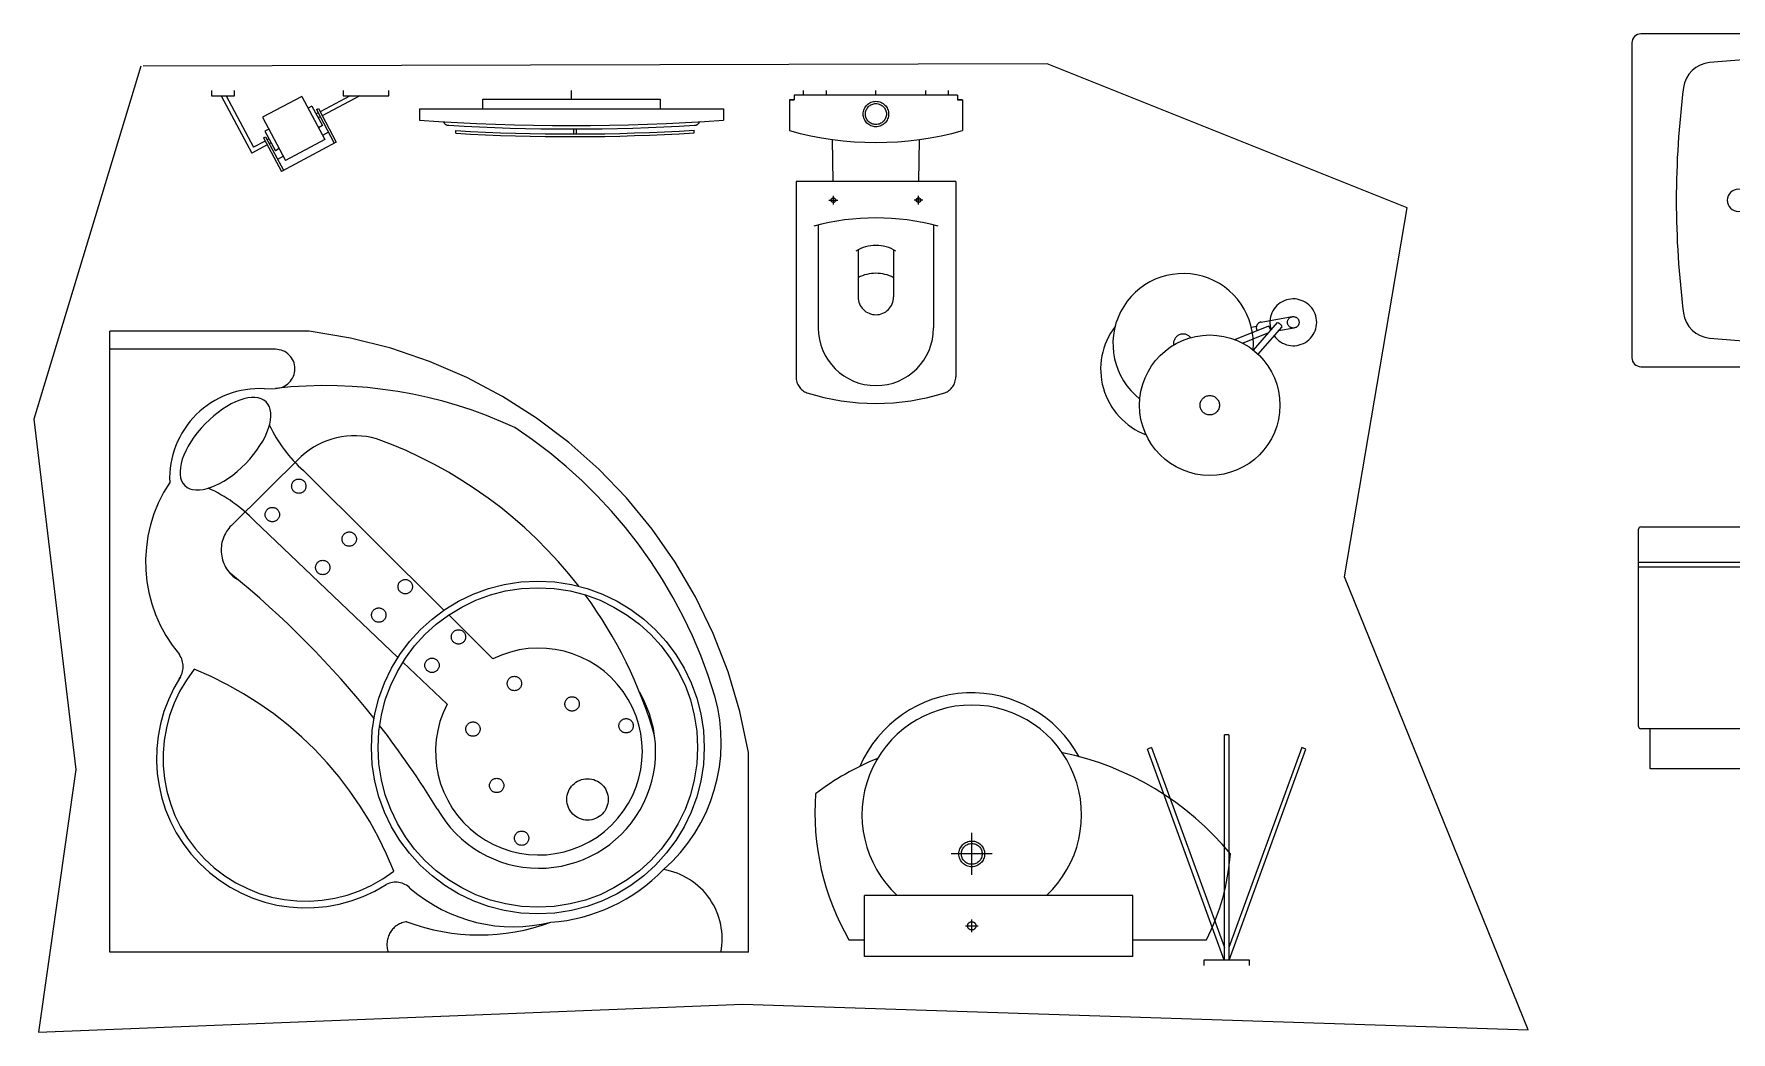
# Model space of a CAD drawing. Header units: millimetres. Extents: x -4763 to 645, y -25 to 217.
# Drawn here: x -56.323 to -52.497, y 20.814 to 23.064 of the extents above; entities that cross this region are included whole.
import ezdxf

# ---------------------------------------------------------------- set-up
doc = ezdxf.new("R2010")
doc.units = ezdxf.units.MM
doc.header["$LTSCALE"] = 0.5
doc.linetypes.add('ACAD_ISO10W100', pattern=[18.5, 12, -3, 0.5, -3])
doc.linetypes.add('DASHED', pattern=[15, 12, -3])
doc.layers.add('A740G3', color=3, linetype='Continuous', lineweight=0)
doc.layers.add('MEBEL', color=7, linetype='DASHED')

# ---------------------------------------------------------------- blocks, each defined once
blk = doc.blocks.new('*B228')
at = {"layer": 'A740G3', "color": 0, "linetype": 'ByBlock'}
for p, q in [((580, 0), (-580, 0)), ((-600, -20), (-600, -730)), ((600, -730), (600, -20)), ((215, -96.72), (215, -160)), ((235, -140), (430, -140)), ((215, -590), (215, -160)), ((215, -653.27), (215, -590)), ((430, -610), (235, -610)), ((-580, -750), (580, -750))]:
    blk.add_line(p, q, dxfattribs=at)
for centre, radius, start, end in [((-580, -20), 20, 90, 180), ((580, -20), 20, 0, 90), ((-419.36, -129.17), 65, 94.886, 172.72), ((30, -5385.84), 5340.83, 85.114, 94.886), ((165, -96.72), 50, 0, 88.538), ((479.36, -129.17), 65, 7.28, 85.114), ((1505, -375), 2005, 172.72, 187.28), ((235, -160), 20, 90, 180), ((430, -250), 110, 47.016, 90.001), ((-1445, -375), 2005, 352.72, 7.28), ((-360, -375), 25, 0, 180), ((-360, -375), 25, 180, 360), ((235, -590), 20, 180, 270), ((429.99, -500), 110, 270.005, 312.991), ((-419.36, -620.83), 65, 187.278, 265.113), ((479.36, -620.83), 65, 274.887, 352.721), ((30, 4635.83), 5340.84, 265.114, 274.886), ((165, -653.28), 50, 271.466, 0.004), ((-580, -730), 20, 179.999, 270), ((580, -730), 20, 270, 0)]:
    blk.add_arc(centre, radius, start, end, dxfattribs=at)
blk = doc.blocks.new('PLUMBING0072')
at = {"color": 0, "linetype": 'ByBlock'}
blk.add_blockref('*B228', (0, 0), dxfattribs=at)
blk = doc.blocks.new('*B230')
at = {"layer": 'A740G3', "color": 0, "linetype": 'ByBlock'}
for p, q in [((-600, 95), (-600, 540)), ((-595, 545), (595, 545)), ((600, 540), (600, 95)), ((600, 465), (-600, 465)), ((-600, 455), (600, 455)), ((595, 90), (-595, 90)), ((-574, 0), (-574, 90)), ((574, 90), (574, 0)), ((574, 0), (-574, 0))]:
    blk.add_line(p, q, dxfattribs=at)
for centre, start, end in [((-595, 540), 89.999, 179.999), ((595, 540), 0.001, 90), ((-595, 95), 180.002, 270.001), ((595, 95), 270, 359.998)]:
    blk.add_arc(centre, 5, start, end, dxfattribs=at)
blk = doc.blocks.new('PLUMBING0073')
at = {"color": 0, "linetype": 'ByBlock'}
blk.add_blockref('*B230', (0, 0), dxfattribs=at)

msp = doc.modelspace()

# ---------------------------------------------------------------- linework, layer by layer
at = {"layer": 'MEBEL'}
for p, q in [((-54.03876, 22.99683), (-56.07661, 22.99159)), ((-53.22676, 22.67231), (-54.03876, 22.99683)), ((-56.08185, 22.99159), (-56.32283, 22.196)), ((-55.92237, 22.93691), (-55.92237, 22.92485)), ((-55.92237, 22.92485), (-55.87093, 22.92485)), ((-55.90068, 22.92485), (-55.83162, 22.79523)), ((-55.88935, 22.92485), (-55.8275, 22.80876)), ((-55.87093, 22.92485), (-55.87095, 22.93629)), ((-55.71898, 22.92323), (-55.80723, 22.87621)), ((-55.71898, 22.92323), (-55.66725, 22.82615)), ((-55.60961, 22.92485), (-55.67781, 22.88851)), ((-55.58834, 22.92485), (-55.67311, 22.87968)), ((-55.62591, 22.93691), (-55.62591, 22.92485)), ((-55.62591, 22.92485), (-55.52303, 22.92485)), ((-55.52303, 22.92485), (-55.52303, 22.93691)), ((-55.11085, 22.91691), (-55.11085, 22.93691)), ((-54.2405, 22.92632), (-54.60884, 22.92632)), ((-54.60884, 22.92632), (-54.60884, 22.91548)), ((-54.60884, 22.92632), (-54.60884, 22.91548)), ((-54.58827, 22.92632), (-54.58825, 22.93629)), ((-54.58827, 22.92632), (-54.58825, 22.93629)), ((-54.53683, 22.93691), (-54.53683, 22.92632)), ((-54.42467, 22.92632), (-54.42467, 22.93632)), ((-54.31251, 22.93691), (-54.31251, 22.92632)), ((-54.26107, 22.92632), (-54.26109, 22.93629)), ((-54.26107, 22.92632), (-54.26109, 22.93629)), ((-54.2405, 22.92632), (-54.2405, 22.91548)), ((-54.2405, 22.92632), (-54.2405, 22.91548)), ((-55.69604, 22.90146), (-55.70487, 22.89676)), ((-55.69604, 22.90146), (-55.67253, 22.85733)), ((-55.68223, 22.88616), (-55.68664, 22.88381)), ((-55.6861, 22.89342), (-55.68168, 22.89577)), ((-55.6861, 22.89342), (-55.64578, 22.81775)), ((-55.68168, 22.89577), (-55.64137, 22.8201)), ((-55.45335, 22.89543, -0.70922), (-54.76835, 22.89543, -0.70922)), ((-55.45335, 22.89543, -0.70922), (-55.45335, 22.86979, -0.70922)), ((-55.31085, 22.91691, -0.89045), (-54.91085, 22.91691, 0.89045)), ((-55.31085, 22.89543, -0.89045), (-55.31085, 22.91691, -0.89045)), ((-54.91085, 22.91691, 0.89045), (-54.91085, 22.89543, -0.70922)), ((-54.76835, 22.89543, -0.70922), (-54.76835, 22.86979, -0.70922)), ((-54.61967, 22.91548), (-54.60884, 22.91548)), ((-54.61967, 22.91548), (-54.61967, 22.87898)), ((-54.61967, 22.91548), (-54.61967, 22.8462)), ((-54.61967, 22.91548), (-54.61967, 22.87898)), ((-54.61967, 22.91548), (-54.61967, 22.8462)), ((-54.60884, 22.91548), (-54.61967, 22.91548)), ((-54.22967, 22.91548), (-54.2405, 22.91548)), ((-54.2405, 22.91548), (-54.22967, 22.91548)), ((-54.22967, 22.91548), (-54.22967, 22.8462)), ((-54.22967, 22.91548), (-54.22967, 22.8462)), ((-55.80723, 22.87621), (-55.75551, 22.77913)), ((-55.79312, 22.84973), (-55.80195, 22.84503)), ((-55.80195, 22.84503), (-55.77844, 22.8009)), ((-55.67753, 22.87733), (-55.68194, 22.87498)), ((-55.67253, 22.85733), (-55.68136, 22.85263)), ((-55.65889, 22.84236), (-55.67213, 22.8353)), ((-55.37192, 22.84002, -1.53573), (-55.37192, 22.84603, -1.53573)), ((-55.10591, 22.83862, -0.69929), (-55.10591, 22.84979, -0.69929)), ((-55.09991, 22.83863, -0.69929), (-55.09991, 22.8498, -0.69929)), ((-54.83429, 22.84093, -0.69929), (-54.83429, 22.84694, -0.69929)), ((-55.79667, 22.81385), (-55.83162, 22.79523)), ((-55.80137, 22.82268), (-55.8275, 22.80876)), ((-55.80524, 22.82994), (-55.80083, 22.83229)), ((-55.80524, 22.82994), (-55.76492, 22.75427)), ((-55.80083, 22.83229), (-55.76051, 22.75662)), ((-55.79255, 22.82738), (-55.79696, 22.82503)), ((-55.78784, 22.81856), (-55.79226, 22.8162)), ((-55.76961, 22.80561), (-55.77844, 22.8009)), ((-55.64137, 22.8201), (-55.76492, 22.75427)), ((-55.66725, 22.82615), (-55.75551, 22.77913)), ((-54.52123, 22.73132), (-54.52265, 22.82617)), ((-54.32811, 22.73132), (-54.32669, 22.82617)), ((-55.83162, 22.79523), (-55.83162, 22.79523)), ((-55.83162, 22.79523), (-55.83162, 22.79523)), ((-55.76038, 22.78828), (-55.77362, 22.78123)), ((-54.60467, 22.73132), (-54.60467, 22.60729)), ((-54.24467, 22.73132), (-54.60467, 22.73132)), ((-54.24467, 22.73132), (-54.24467, 22.29088)), ((-54.5306, 22.68937), (-54.5106, 22.68937)), ((-54.5206, 22.67937), (-54.5206, 22.69937)), ((-54.31874, 22.68937), (-54.33874, 22.68937)), ((-54.32874, 22.67937), (-54.32874, 22.69937)), ((-53.3682, 21.84008), (-53.22676, 22.67231)), ((-54.55467, 22.63333), (-54.55467, 22.40132)), ((-54.29467, 22.63333), (-54.29467, 22.40132)), ((-54.60467, 22.60729), (-54.60467, 22.29088)), ((-54.46467, 22.57747), (-54.46467, 22.47117)), ((-54.38467, 22.57747), (-54.38467, 22.47117)), ((-53.55632, 22.41473), (-53.48595, 22.42684)), ((-53.61548, 22.37505, -0.10002), (-53.53867, 22.40638, -0.02205)), ((-53.59793, 22.36709, -0.08758), (-53.53884, 22.3912, -0.02759)), ((-53.57824, 22.40326, -0.0716), (-53.56659, 22.40556, -0.05828)), ((-53.57359, 22.35118, -0.08531), (-53.51959, 22.41336)), ((-53.56302, 22.342, -0.08531), (-53.50902, 22.40418)), ((-53.53451, 22.39618, -0.02205), (-53.53867, 22.40638, -0.02205)), ((-53.48154, 22.40121), (-53.51688, 22.39513)), ((-56.32283, 22.196), (-56.22853, 21.40565)), ((-52.95435, 20.81942), (-53.3682, 21.84008)), ((-53.6389, 20.97614), (-53.6389, 21.48444)), ((-53.6289, 21.48444), (-53.6289, 20.97614)), ((-53.63922, 20.97614), (-53.81244, 21.45206)), ((-53.80304, 21.45548), (-53.6389, 21.0045)), ((-53.46476, 21.45548), (-53.6289, 21.0045)), ((-53.62858, 20.97614), (-53.45536, 21.45206)), ((-56.22853, 21.40565), (-56.31235, 20.81419)), ((-53.58246, 20.97614), (-53.68534, 20.97614)), ((-53.68534, 20.97614), (-53.68534, 20.96408)), ((-53.58246, 20.96408), (-53.58246, 20.97614)), ((-56.31235, 20.81419), (-54.72503, 20.877)), ((-54.72503, 20.877), (-52.95435, 20.81942))]:
    msp.add_line(p, q, dxfattribs=at)
at = {"layer": 'MEBEL', "linetype": 'ACAD_ISO10W100'}
for p, q in [((-56.15207, 20.99408), (-56.15207, 22.39408)), ((-55.70207, 22.39408), (-56.15207, 22.39408)), ((-55.77846, 22.35316), (-56.15207, 22.35316)), ((-55.80329, 22.2642), (-55.77803, 22.26516)), ((-55.87782, 21.95602), (-55.72034, 22.11159)), ((-55.39866, 21.76516), (-55.71537, 22.07977)), ((-55.50219, 21.65868), (-55.82559, 21.9664)), ((-55.2881, 21.65534), (-55.38782, 21.75439)), ((-55.39156, 21.55341), (-55.49111, 21.64815)), ((-54.71207, 20.99408), (-54.71207, 21.44408)), ((-54.20859, 21.1687), (-54.20859, 21.26293)), ((-54.16239, 21.21581), (-54.25479, 21.21581)), ((-53.84559, 21.12231), (-54.45059, 21.12231)), ((-54.45059, 20.98481), (-54.45059, 21.12231)), ((-53.84559, 20.98481), (-53.84559, 21.12231)), ((-54.22289, 21.05356), (-54.19429, 21.05356)), ((-54.20859, 21.03921), (-54.20859, 21.06791)), ((-54.48536, 21.02184), (-54.45059, 21.02184)), ((-53.84559, 21.02184), (-53.67945, 21.02184)), ((-54.71207, 20.99408), (-56.15207, 20.99408)), ((-53.84559, 20.98481), (-54.45059, 20.98481))]:
    msp.add_line(p, q, dxfattribs=at)
at = {"layer": 'MEBEL', "linetype": 'Continuous'}
for p, q in [((-53.6289, 21.48444), (-53.6389, 21.48444)), ((-53.80304, 21.45548), (-53.81244, 21.45206)), ((-53.45536, 21.45206), (-53.46476, 21.45548))]:
    msp.add_line(p, q, dxfattribs=at)
at = {"layer": 'MEBEL'}
for centre, radius in [((-54.42467, 22.88351), 0.02864), ((-54.42467, 22.88351), 0.02364), ((-54.5206, 22.68937), 0.00511), ((-54.32874, 22.68937), 0.00511), ((-53.48374, 22.41402), 0.013), ((-53.672, 22.22719, -0.24913), 0.1583), ((-53.672, 22.22719, -0.24913), 0.02189)]:
    msp.add_circle(centre, radius, dxfattribs=at)
at = {"layer": 'MEBEL', "linetype": 'ACAD_ISO10W100'}
for centre, radius in [((-55.72571, 22.04466), 0.01617), ((-55.78538, 21.98063), 0.01617), ((-55.61207, 21.92539), 0.01617), ((-55.67174, 21.86136), 0.01617), ((-55.18682, 21.45564), 0.37508), ((-55.18682, 21.45564), 0.36008), ((-55.48572, 21.81816), 0.01617), ((-55.54539, 21.75412), 0.01617), ((-55.36573, 21.70491), 0.01617), ((-55.42539, 21.64087), 0.01617), ((-55.23967, 21.59987), 0.01617), ((-55.10967, 21.55383), 0.01617), ((-55.33312, 21.49711), 0.01617), ((-54.98782, 21.50454), 0.01617), ((-55.27964, 21.36999), 0.01617), ((-55.07482, 21.33855), 0.04666), ((-55.2234, 21.25119), 0.01617), ((-54.20859, 21.21581), 0.029), ((-54.20859, 21.21581), 0.0235), ((-54.20859, 21.05356), 0.00936)]:
    msp.add_circle(centre, radius, dxfattribs=at)
at = {"layer": 'MEBEL'}
for centre, radius, start, end in [((-55.11085, 27.6086, -0.70922), 4.75117, 265.86611, 274.13389), ((-55.38793, 22.87066, -0.69929), 0.01254, 200.75085, 270.69922), ((-55.11085, 27.45914, -0.69929), 4.60935, 266.55567, 273.44433), ((-55.11085, 27.44197, -0.69929), 4.60335, 266.74886, 273.44433), ((-54.83377, 22.87066, -0.69929), 0.01254, 269.30078, 339.24915), ((-54.42467, 23.54575), 0.72621, 254.42403, 285.57597), ((-55.11085, 27.44197, -0.69929), 4.60935, 266.7531, 273.43984), ((-54.42467, 22.11611), 0.53331, 74.78095, 105.21905), ((-54.42467, 22.50179), 0.0856, 58.28488, 121.71512), ((-54.42467, 22.43899), 0.0856, 62.14176, 117.85824), ((-53.73201, 22.3657, -0.24913), 0.1583, 354.94795, 231.90189), ((-54.42467, 22.47117), 0.04, 180, 0), ((-53.48374, 22.41402), 0.05277, 215.18093, 198.72097), ((-54.42467, 22.40132), 0.13, 180, 0), ((-53.75972, 22.30864, -0.24913), 0.1583, 142.54721, 249.33465), ((-53.73201, 22.3657, -0.24913), 0.02189, 39.15752, 187.69231), ((-53.55411, 22.40192), 0.013, 99.76255, 209.68958), ((-53.52401, 22.3976), 0.01636, 23.69961, 74.35327), ((-54.56613, 22.29103), 0.03854, 180.22238, 248.73304), ((-54.28321, 22.29103), 0.03854, 291.26696, 359.77762), ((-54.42467, 22.75092), 0.5196, 252.59358, 287.40642)]:
    msp.add_arc(centre, radius, start, end, dxfattribs=at)
at = {"layer": 'MEBEL', "linetype": 'ACAD_ISO10W100'}
for centre, radius, start, end in [((-55.8448, 21.2545), 1.14848, 9.50131, 82.86107), ((-55.77846, 22.30916), 0.044, 270.55773, 90), ((-55.66638, 21.25839), 1.01294, 65.02246, 96.32809), ((-55.81455, 22.06211), 0.2024, 86.813, 182.48791), ((-55.487, 22.33114), 0.33962, 206.09043, 227.74482), ((-55.59957, 21.97915), 0.17924, 74.10068, 132.36056), ((-55.8448, 21.2545), 1.10348, 16.68779, 56.68112), ((-55.89409, 21.20152), 1.01024, 37.69372, 70.11485), ((-55.74697, 21.87363), 0.32415, 146.33445, 220.08085), ((-56.07042, 21.73104), 0.33962, 43.86904, 65.52343), ((-55.82272, 21.9007), 0.07808, 134.88596, 238.69444), ((-57.17965, 20.23412), 2.07181, 38.40585, 51.14228), ((-55.89409, 21.20152), 1.01024, 16.13476, 36.28886), ((-56.0333, 21.63782), 0.04692, 324.00115, 35.27453), ((-55.18435, 21.44656), 0.23314, 152.71955, 116.42448), ((-55.70939, 21.43139), 0.32228, 141.46708, 307.83383), ((-56.26511, 20.88241), 0.80889, 21.34685, 67.95406), ((-55.70939, 21.43139), 0.33728, 147.00487, 302.43383), ((-55.18435, 21.44656), 0.26314, 209.42694, 30.2934), ((-54.20859, 21.30381), 0.275, 28.45053, 156.59516), ((-55.15558, 21.46753), 0.38217, 311.25988, 15.76588), ((-54.20859, 21.30381), 0.2475, 312.83343, 227.16657), ((-57.17965, 20.23412), 2.07181, 31.52069, 37.83967), ((-54.19563, 20.87377), 0.60102, 112.01592, 127.3897), ((-54.134, 20.79903), 0.65741, 39.3443, 78.62046), ((-53.98944, 21.3084), 0.57276, 175.70566, 210.02146), ((-54.1351, 21.25282), 0.51086, 333.11821, 355.84524), ((-55.18682, 21.45564), 0.39508, 274.2717, 315.80693), ((-54.92882, 21.02478), 0.1575, 348.76038, 80.76766), ((-55.50737, 21.10597), 0.0459, 44.1519, 117.40871), ((-55.24192, 21.4073), 0.35582, 229.19862, 283.74288), ((-55.47577, 21.01204), 0.05132, 96.83437, 200.48208), ((-55.31784, 21.49717), 0.46413, 249.30344, 290.22464)]:
    msp.add_arc(centre, radius, start, end, dxfattribs=at)
at = {"layer": 'MEBEL', "linetype": 'ACAD_ISO10W100', "extrusion": (0, 0, -1)}
msp.add_ellipse((-55.89111, 22.14037), major_axis=(0.09165, 0.09427), ratio=0.4861688, dxfattribs=at)

# ---------------------------------------------------------------- block references
at = {"xscale": 0.001, "yscale": 0.001, "zscale": 0.001}
for name, p in [('PLUMBING0072', (-52.12024, 23.06405)), ('PLUMBING0073', (-52.10524, 21.40781))]:
    msp.add_blockref(name, p, dxfattribs=at)

doc.saveas('drawing.dxf')
